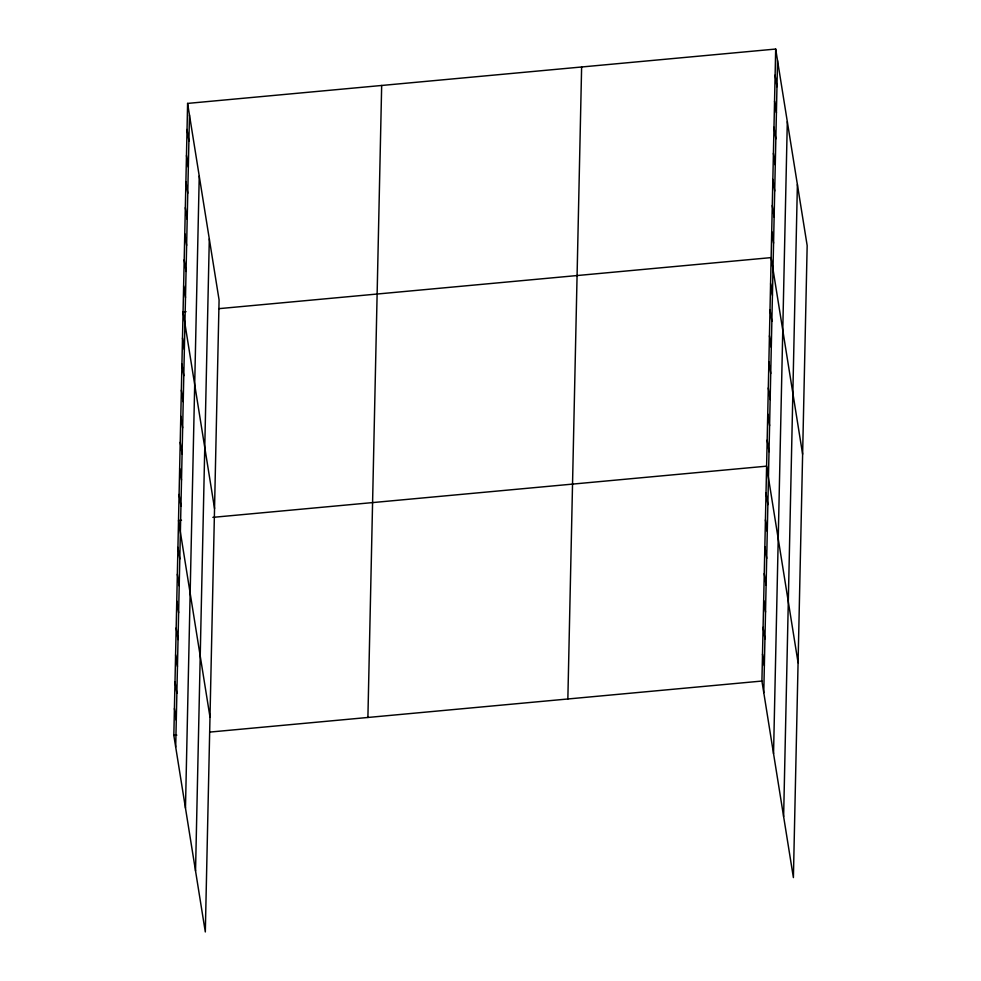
<?xml version="1.0" encoding="UTF-8"?>
<svg xmlns="http://www.w3.org/2000/svg" width="981" height="981" viewBox="0 0 981 981"><rect width="100%" height="100%" fill="white"/><g stroke="black" fill="none" stroke-linecap="round" stroke-linejoin="round"><path stroke-width="1.47" d="M187.604 103.41L219.082 299.953L205.311 931.95L173.833 735.407L187.604 103.41L775.689 49.05L807.167 245.593L793.396 877.59L761.918 681.047L775.689 49.05M175.697 747.019L189.468 115.022M185.47 808.05L199.241 176.04M195.538 870.92L209.309 238.923M367.9 717.467L381.67 85.47M567.852 698.987L581.623 66.99M763.77 692.66L777.541 60.663M773.543 753.69L787.314 121.681M783.623 816.56L797.394 184.563M186.047 311.688L183.067 311.97L214.545 508.514M218.886 308.659L771.14 257.611L802.617 454.154M181.497 520.249L178.517 520.531L209.995 717.074M212.852 517.355L766.59 466.171L798.08 662.715M173.833 735.407L176.825 735.137M209.664 732.096L761.918 681.047M775.113 75.12L776.977 86.733M774.549 101.19L776.412 112.803M773.984 127.26L775.836 138.873M773.408 153.33L775.272 164.943M772.844 179.4L774.708 191.013M772.28 205.47L774.132 217.083M771.704 231.541L773.568 243.153M770.576 283.681L772.427 295.293M769.999 309.751L771.863 321.363M769.435 335.821L771.299 347.421M768.871 361.891L770.723 373.491M768.295 387.961L770.159 399.561M767.731 414.031L769.595 425.631M767.167 440.101L769.018 451.701M766.014 493.026L767.865 504.639M765.425 519.893L767.289 531.494M764.837 546.748L766.701 558.361M764.248 573.603L766.112 585.216M763.672 600.47L765.523 612.07M763.083 627.325L764.947 638.938M762.495 654.192L764.358 665.792M187.04 129.48L188.892 141.092M186.476 155.55L188.327 167.162M185.899 181.62L187.763 193.232M185.335 207.69L187.199 219.303M184.771 233.76L186.623 245.373M184.195 259.83L186.059 271.443M183.631 285.9L185.495 297.513M182.491 338.04L184.354 349.653M181.926 364.11L183.79 375.723M181.362 390.18L183.214 401.793M180.786 416.251L182.65 427.863M180.222 442.321L182.086 453.933M179.658 468.391L181.51 480.003M179.082 494.461L180.945 506.073M177.929 547.386L179.793 558.998M177.353 574.253L179.204 585.853M176.764 601.108L178.616 612.72M176.175 627.975L178.039 639.575M175.587 654.83L177.451 666.442M175.01 681.685L176.862 693.297M174.422 708.552L176.273 720.152"/></g></svg>
